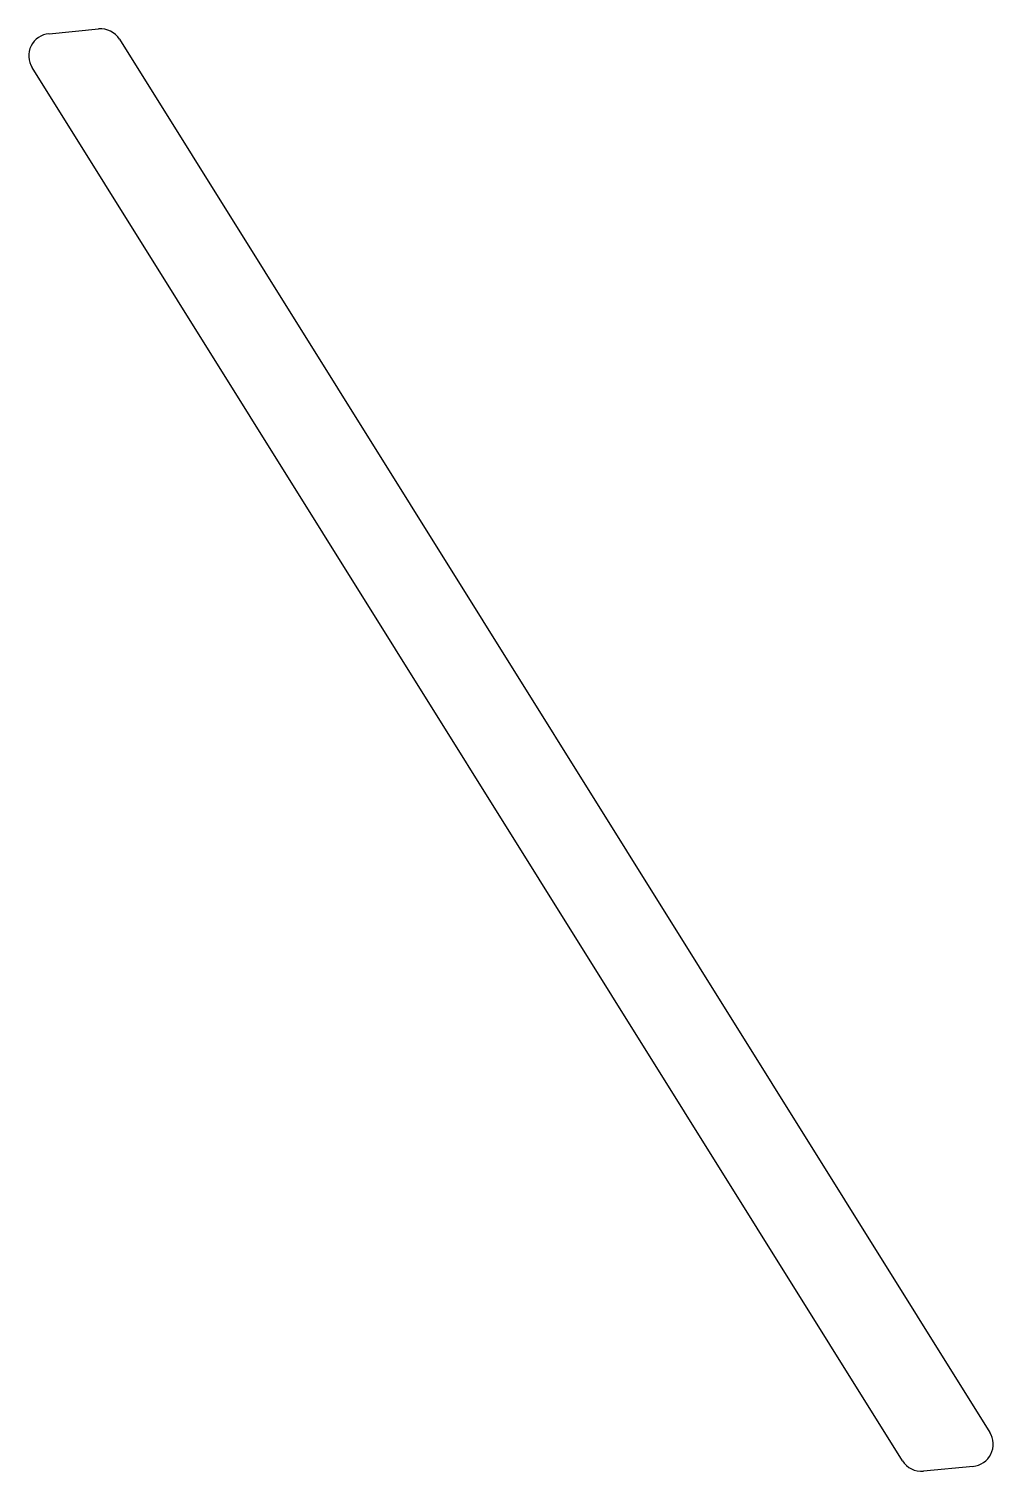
# Model space of a CAD drawing. Header units: millimetres. Extents: x 190 to 200.8, y -173.9 to -157.7.
import ezdxf

# ---------------------------------------------------------------- set-up
doc = ezdxf.new("R2010")
doc.units = ezdxf.units.MM

msp = doc.modelspace()

# ---------------------------------------------------------------- linework, layer by layer
for p, q in [((190.186, -157.74), (190.742, -157.687)), ((190.978, -157.803), (200.75, -173.442)), ((199.77, -173.76), (189.997, -158.121)), ((200.562, -173.824), (200.005, -173.876))]:
    msp.add_line(p, q)
for centre, start, end in [((190.766, -157.936), 32, 95.4349), ((190.209, -157.989), 95.4349, 212), ((200.538, -173.575), 275.4349, 32), ((199.982, -173.628), 212, 275.4349)]:
    msp.add_arc(centre, 0.25, start, end)

doc.saveas('drawing.dxf')
